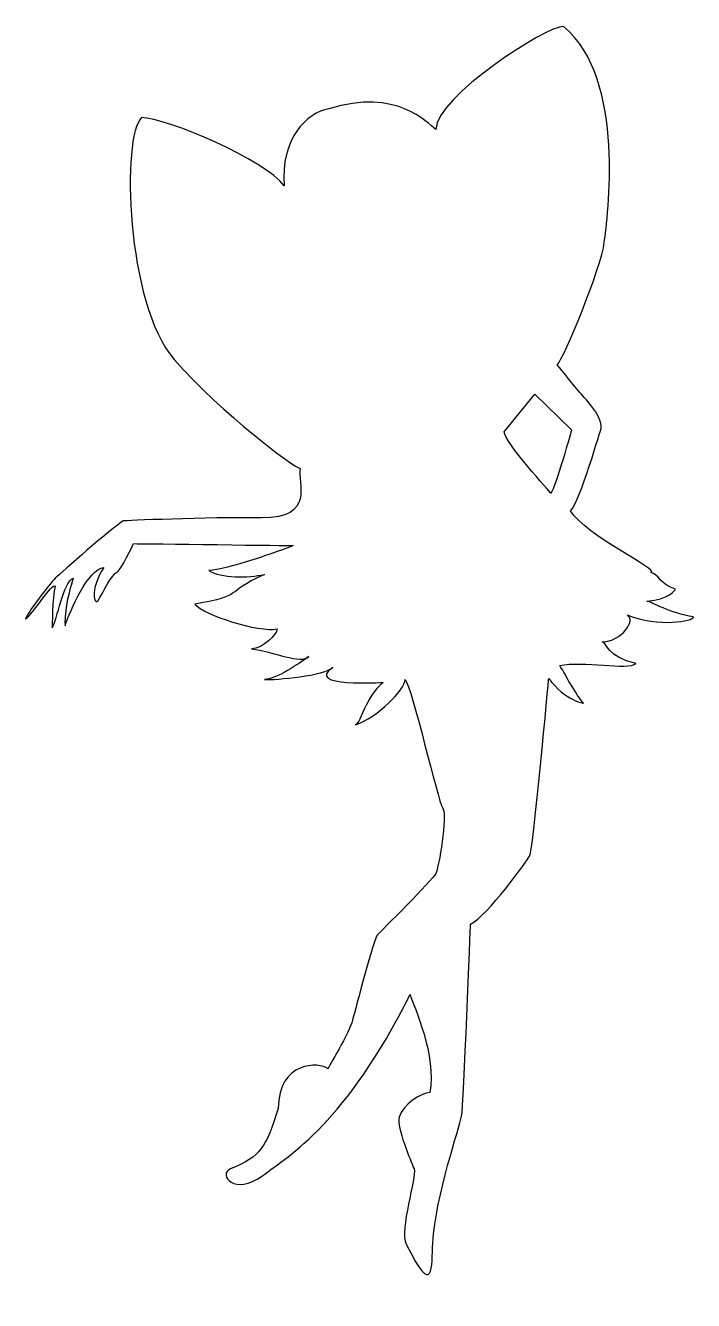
# Model space of a CAD drawing. Header units: centimetres. Extents: x -4.5 to 4.5, y -8.7 to 8.4.
import ezdxf

# ---------------------------------------------------------------- set-up
doc = ezdxf.new("R2010")
doc.units = ezdxf.units.CM
doc.header["$MEASUREMENT"] = 0
doc.layers.add('Camada 1', color=7, linetype='Continuous')

msp = doc.modelspace()

# ---------------------------------------------------------------- linework, layer by layer
at = {"layer": 'Camada 1'}
for points, knots in [([(2.73168, 8.35291), (3.58033, 7.63687), (3.31519, 5.7936), (3.2754, 5.46207), (3.2754, 5.46207), (3.23558, 5.13055), (2.73168, 3.8973), (2.64577, 3.82628), (2.64577, 3.82628), (2.81487, 3.61467), (2.96504, 3.42978), (3.03667, 3.35365), (3.03667, 3.35365), (3.24884, 3.12822), (3.23558, 2.98236), (3.23558, 2.98236), (3.23558, 2.98236), (3.23558, 2.98236), (2.9439, 1.98779), (2.82452, 1.86846), (2.82452, 1.86846), (3.02346, 1.53696), (4.03123, 1.07288), (3.89865, 1.04637), (3.89865, 1.04637), (4.00477, 1.01986), (4.01803, 0.88725), (4.23015, 0.82094), (4.23015, 0.82094), (4.23015, 0.82094), (4.13736, 0.67505), (3.8456, 0.66179), (3.8456, 0.66179), (3.9119, 0.64856), (4.15061, 0.50267), (4.46888, 0.44962), (4.46888, 0.44962), (4.46888, 0.39657), (4.00477, 0.30373), (3.58041, 0.47613), (3.58041, 0.47613), (3.71302, 0.40985), (3.50085, 0.1181), (3.24891, 0.1181), (3.24891, 0.1181), (3.30196, 0.1181), (3.31521, -0.09412), (3.69976, -0.17363), (3.69976, -0.17363), (3.59366, -0.2665), (2.98367, -0.13384), (2.67871, -0.20014), (2.67871, -0.20014), (2.74501, -0.29296), (2.8378, -0.50515), (2.99695, -0.70404), (2.99695, -0.70404), (2.99695, -0.70404), (2.75824, -0.67758), (2.53279, -0.37257), (2.53279, -0.37257), (2.53279, -0.37257), (2.32062, -2.6799), (2.28085, -2.7462), (2.28085, -2.7462), (2.24103, -2.8125), (1.71062, -3.55514), (1.48522, -3.66124), (1.48522, -3.66124), (1.48522, -3.66124), (1.39238, -6.08792), (1.36587, -6.23376), (1.36587, -6.23376), (1.33939, -6.37965), (1.02109, -7.2814), (0.98132, -7.93117), (0.98132, -7.93117), (0.9628, -8.23409), (1.00074, -8.69928), (0.62329, -7.94445), (0.62329, -7.94445), (0.53047, -7.75882), (0.76918, -7.0427), (0.72934, -6.9366), (0.72934, -6.9366), (0.6896, -6.8305), (0.49069, -6.37968), (0.53048, -6.24707), (0.53048, -6.24707), (0.58348, -6.07017), (0.82218, -5.92875), (0.94154, -5.91552), (0.94154, -5.91552), (1.03438, -5.42485), (0.72932, -4.76183), (0.67635, -4.60268), (0.67635, -4.60268), (-0.18556, -6.32655), (-0.92824, -6.75091), (-1.29953, -7.02941), (-1.29953, -7.02941), (-1.67085, -7.30794), (-1.90024, -7.01055), (-1.72384, -6.93659), (-1.72384, -6.93659), (-1.31278, -6.76419), (-1.25973, -6.65812), (-1.08733, -6.12765), (-1.08733, -6.12765), (-1.08733, -5.49114), (-0.53041, -5.50437), (-0.42431, -5.59724), (-0.42431, -5.59724), (-0.42431, -5.59724), (-0.13255, -5.10657), (-0.09276, -4.9475), (-0.09276, -4.9475), (-0.05299, -4.78838), (0.19894, -3.84683), (0.23874, -3.80709), (0.23874, -3.80709), (0.27856, -3.76735), (0.98129, -3.06451), (1.02111, -2.98487), (1.02111, -2.98487), (1.0609, -2.90528), (1.18026, -2.21578), (1.11395, -2.10973), (1.11395, -2.10973), (1.04765, -2.00363), (0.70284, -0.49191), (0.61005, -0.38581), (0.61005, -0.38581), (0.61005, -0.53165), (0.23873, -0.88971), (-0.05302, -0.99581), (-0.05302, -0.99581), (0.02654, -0.95602), (0.06633, -0.63778), (0.31827, -0.42561), (0.31827, -0.42561), (0.31827, -0.42561), (-0.75586, -0.49191), (-0.35801, -0.2268), (-0.35801, -0.2268), (-0.45085, -0.3329), (-1.12715, -0.39915), (-1.27302, -0.38589), (-1.27302, -0.38589), (-1.11385, -0.38589), (-0.80891, -0.17364), (-0.67631, -0.08088), (-0.67631, -0.08088), (-0.78241, -0.18693), (-1.15367, -0.01458), (-1.4454, 0.02517), (-1.4454, 0.02517), (-1.28628, 0.02517), (-1.11385, 0.21091), (-1.10062, 0.29039), (-1.10062, 0.29039), (-1.35256, 0.23734), (-2.08193, 0.47605), (-2.20129, 0.62191), (-2.20129, 0.62191), (-1.52501, 0.74126), (-1.84323, 0.75452), (-1.27303, 1.01974), (-1.27303, 1.01974), (-1.4852, 0.96669), (-1.85649, 0.96672), (-2.01564, 1.07279), (-2.01564, 1.07279), (-1.79021, 1.07279), (-1.04761, 1.33801), (-0.88846, 1.40431), (-0.88846, 1.40431), (-0.88846, 1.40431), (-2.87754, 1.43079), (-3.02344, 1.43079), (-3.02344, 1.43079), (-3.02344, 1.43079), (-3.19584, 1.0595), (-3.24884, 1.04624), (-3.24884, 1.04624), (-3.30192, 1.03296), (-3.43452, 0.78105), (-3.50078, 0.66167), (-3.50078, 0.66167), (-3.56711, 0.6219), (-3.59362, 0.84733), (-3.42127, 1.11255), (-3.42127, 1.11255), (-3.63341, 1.08604), (-3.87209, 0.54235), (-3.93842, 0.33018), (-3.93842, 0.33018), (-3.93842, 0.33018), (-3.96493, 0.54235), (-3.83232, 0.96669), (-3.83232, 0.96669), (-3.96493, 0.91367), (-4.04446, 0.40974), (-4.11077, 0.30364), (-4.11077, 0.30364), (-4.11077, 0.30364), (-4.11077, 0.71475), (-4.07103, 0.86059), (-4.07103, 0.86059), (-4.09756, 0.92695), (-4.38927, 0.46282), (-4.46888, 0.42303), (-4.46888, 0.42303), (-4.45562, 0.48933), (-4.15061, 0.88716), (-4.07105, 0.96672), (-4.07105, 0.96672), (-3.99146, 1.04631), (-3.31519, 1.64302), (-3.15604, 1.73584), (-3.15604, 1.73584), (-3.15604, 1.73584), (-2.04217, 1.78889), (-1.31279, 1.77561), (-1.31279, 1.77561), (-0.58344, 1.76233), (-0.8354, 2.25297), (-0.79564, 2.43863), (-0.79564, 2.43863), (-0.87515, 2.45191), (-1.82998, 3.15472), (-2.47971, 3.8973), (-2.47971, 3.8973), (-3.12956, 4.63991), (-3.18261, 6.89423), (-2.91739, 7.13294), (-2.91739, 7.13294), (-2.58584, 7.13294), (-1.24647, 6.56274), (-1.00781, 6.21793), (-1.00781, 6.21793), (-1.06086, 6.85444), (-0.70282, 7.19922), (-0.4111, 7.25227), (-0.4111, 7.25227), (0.50391, 7.53074), (0.90176, 7.06659), (1.02109, 6.9738), (1.02109, 6.9738), (1.02107, 7.41144), (2.50628, 8.36616), (2.73168, 8.35291)], [0, 0, 0, 0, 0.015625, 0.015625, 0.015625, 0.015625, 0.03125, 0.03125, 0.03125, 0.03125, 0.046875, 0.046875, 0.046875, 0.046875, 0.0625, 0.0625, 0.0625, 0.0625, 0.078125, 0.078125, 0.078125, 0.078125, 0.09375, 0.09375, 0.09375, 0.09375, 0.109375, 0.109375, 0.109375, 0.109375, 0.125, 0.125, 0.125, 0.125, 0.140625, 0.140625, 0.140625, 0.140625, 0.15625, 0.15625, 0.15625, 0.15625, 0.171875, 0.171875, 0.171875, 0.171875, 0.1875, 0.1875, 0.1875, 0.1875, 0.203125, 0.203125, 0.203125, 0.203125, 0.21875, 0.21875, 0.21875, 0.21875, 0.234375, 0.234375, 0.234375, 0.234375, 0.25, 0.25, 0.25, 0.25, 0.265625, 0.265625, 0.265625, 0.265625, 0.28125, 0.28125, 0.28125, 0.28125, 0.296875, 0.296875, 0.296875, 0.296875, 0.3125, 0.3125, 0.3125, 0.3125, 0.328125, 0.328125, 0.328125, 0.328125, 0.34375, 0.34375, 0.34375, 0.34375, 0.359375, 0.359375, 0.359375, 0.359375, 0.375, 0.375, 0.375, 0.375, 0.390625, 0.390625, 0.390625, 0.390625, 0.40625, 0.40625, 0.40625, 0.40625, 0.421875, 0.421875, 0.421875, 0.421875, 0.4375, 0.4375, 0.4375, 0.4375, 0.453125, 0.453125, 0.453125, 0.453125, 0.46875, 0.46875, 0.46875, 0.46875, 0.484375, 0.484375, 0.484375, 0.484375, 0.5, 0.5, 0.5, 0.5, 0.515625, 0.515625, 0.515625, 0.515625, 0.53125, 0.53125, 0.53125, 0.53125, 0.546875, 0.546875, 0.546875, 0.546875, 0.5625, 0.5625, 0.5625, 0.5625, 0.578125, 0.578125, 0.578125, 0.578125, 0.59375, 0.59375, 0.59375, 0.59375, 0.609375, 0.609375, 0.609375, 0.609375, 0.625, 0.625, 0.625, 0.625, 0.640625, 0.640625, 0.640625, 0.640625, 0.65625, 0.65625, 0.65625, 0.65625, 0.671875, 0.671875, 0.671875, 0.671875, 0.6875, 0.6875, 0.6875, 0.6875, 0.703125, 0.703125, 0.703125, 0.703125, 0.71875, 0.71875, 0.71875, 0.71875, 0.734375, 0.734375, 0.734375, 0.734375, 0.75, 0.75, 0.75, 0.75, 0.765625, 0.765625, 0.765625, 0.765625, 0.78125, 0.78125, 0.78125, 0.78125, 0.796875, 0.796875, 0.796875, 0.796875, 0.8125, 0.8125, 0.8125, 0.8125, 0.828125, 0.828125, 0.828125, 0.828125, 0.84375, 0.84375, 0.84375, 0.84375, 0.859375, 0.859375, 0.859375, 0.859375, 0.875, 0.875, 0.875, 0.875, 0.890625, 0.890625, 0.890625, 0.890625, 0.90625, 0.90625, 0.90625, 0.90625, 0.921875, 0.921875, 0.921875, 0.921875, 0.9375, 0.9375, 0.9375, 0.9375, 0.953125, 0.953125, 0.953125, 0.953125, 0.96875, 0.96875, 0.96875, 0.96875, 1, 1, 1, 1]), ([(2.34713, 3.43319), (2.34713, 3.43319), (1.93607, 2.92929), (1.93607, 2.92929), (1.93607, 2.92929), (1.93607, 2.79668), (2.55932, 2.10712), (2.55932, 2.10712), (2.55932, 2.10712), (2.62562, 2.18668), (2.83777, 2.9558), (2.83777, 2.9558), (2.83777, 2.9558), (2.83777, 2.9558), (2.34713, 3.43319), (2.34713, 3.43319)], [0, 0, 0, 0, 0.2, 0.2, 0.2, 0.2, 0.4, 0.4, 0.4, 0.4, 0.6, 0.6, 0.6, 0.6, 1, 1, 1, 1])]:
    msp.add_open_spline(points, degree=3, knots=knots, dxfattribs=at)

doc.saveas('drawing.dxf')
